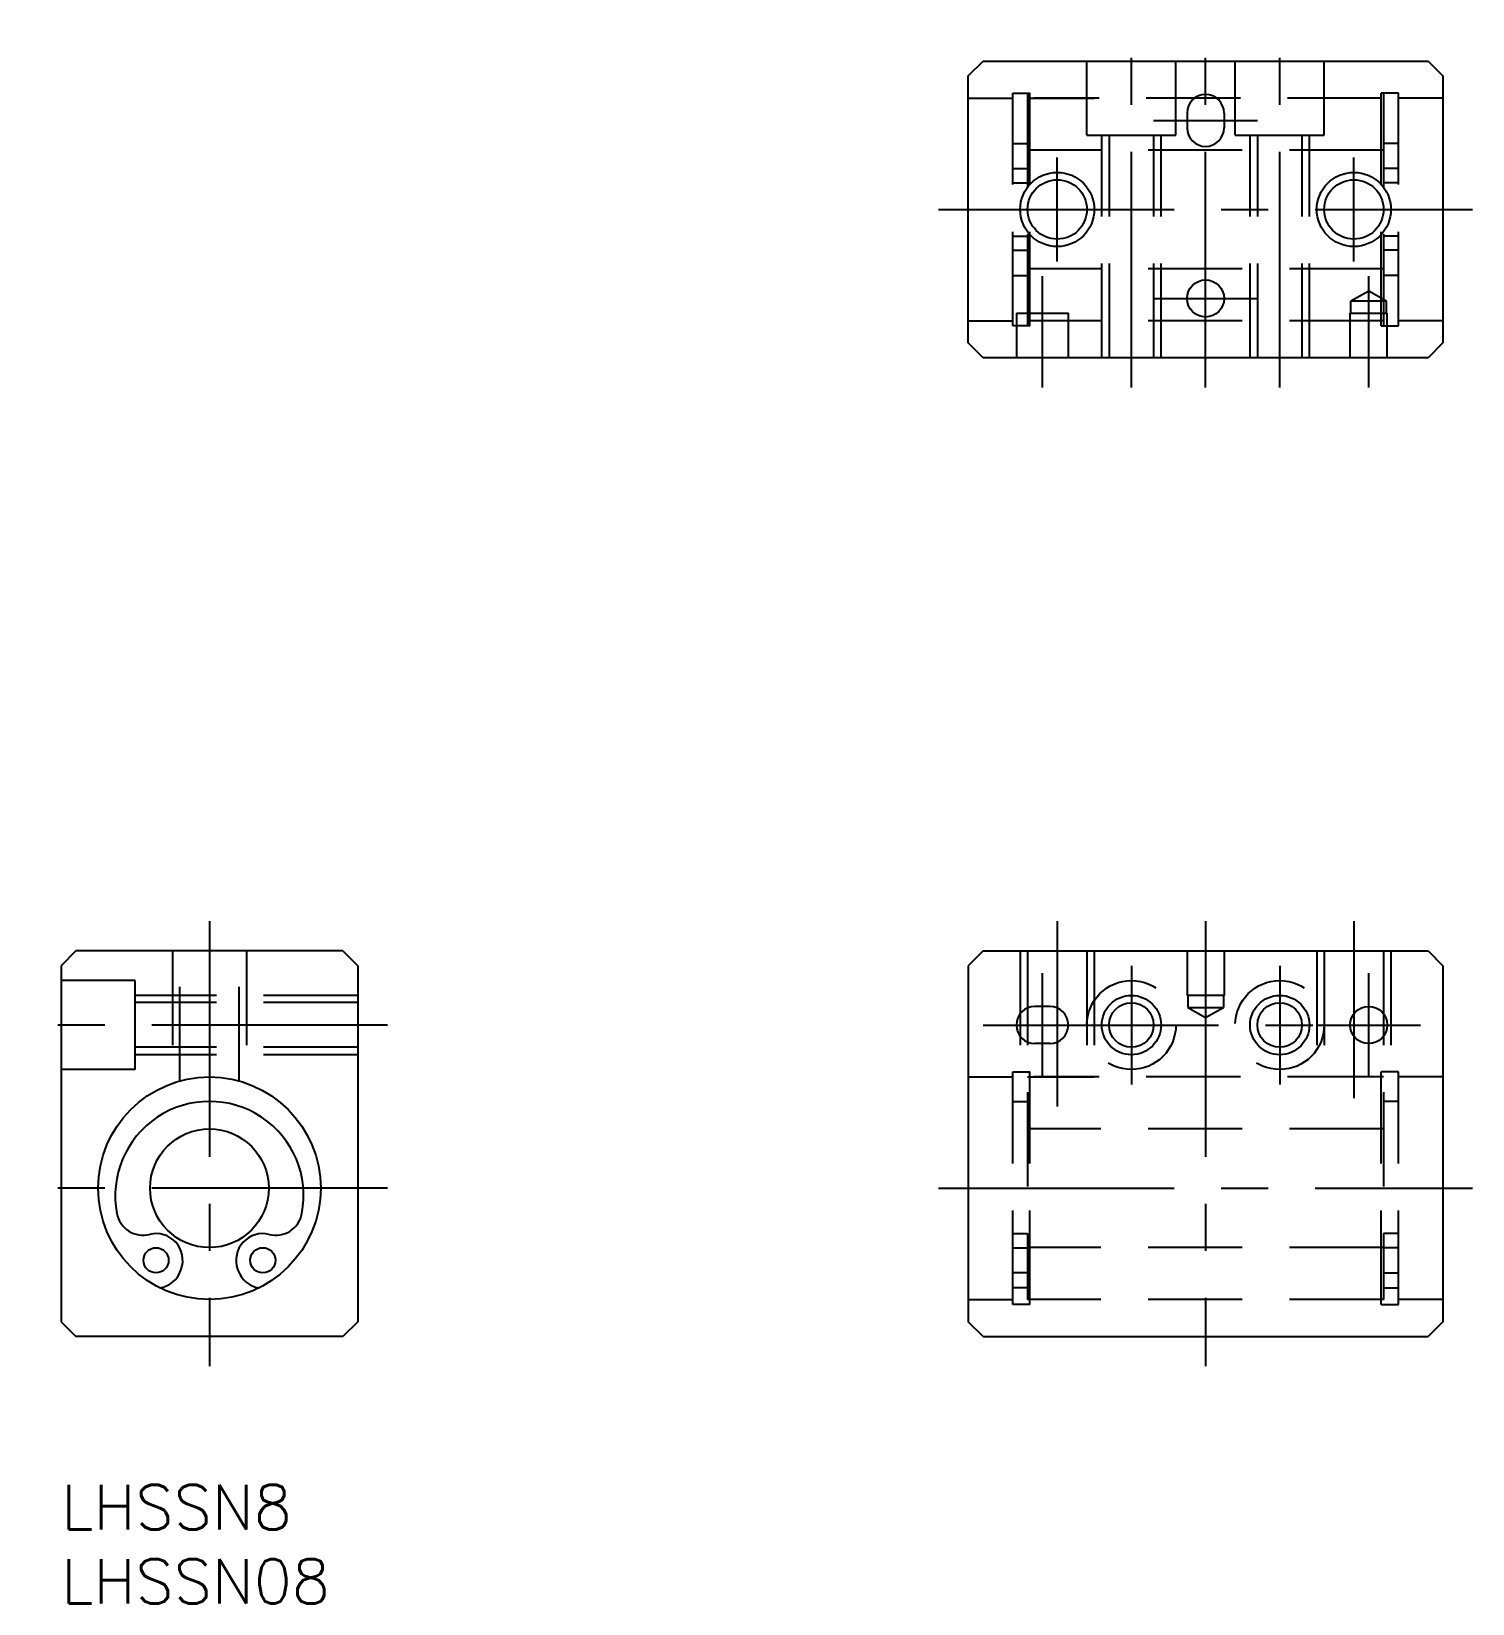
# Model space of a CAD drawing. Extents: x -2 to 95, y -8 to 98.
import ezdxf

# ---------------------------------------------------------------- set-up
doc = ezdxf.new("R2010")
doc.units = 0
doc.header["$LTSCALE"] = 0.5
doc.linetypes.add('CENTER', pattern=[50.8, 31.75, -6.35, 6.35, -6.35])
doc.linetypes.add('DASHED', pattern=[19.05, 12.7, -6.35])
for name, color, linetype in [('MSM_CENTER', 1, 'CENTER'), ('MSM_CONTINUOUS', 7, 'CONTINUOUS'), ('MSM_DASHED', 4, 'DASHED'), ('MSM_NARROW', 5, 'CONTINUOUS'), ('MSM_PART_NUMBER', 7, 'CONTINUOUS')]:
    doc.layers.add(name, color=color, linetype=linetype)
doc.styles.get("Standard").update_dxf_attribs({"font": 'txt.shx', "height": 3, "bigfont": 'bigfont.shx'})

# ---------------------------------------------------------------- blocks, each defined once
blk = doc.blocks.new('*U12')
at = {"layer": 'MSM_PART_NUMBER'}
blk.add_text('LHSSN8', height=3, dxfattribs=at).set_placement((0, -3))
blk = doc.blocks.new('*U13')
at = {"layer": 'MSM_PART_NUMBER'}
blk.add_text('LHSSN08', height=3, dxfattribs=at).set_placement((0, -8))

msp = doc.modelspace()

# ---------------------------------------------------------------- linework, layer by layer
at = {"layer": 'MSM_CENTER'}
for p, q in [((72.16, 73.98), (72.16, 97.98)), ((77.16, 73.98), (77.16, 97.98)), ((82.16, 73.98), (82.16, 97.98)), ((73.66, 91.98), (80.66, 91.98)), ((67.16, 82.48), (67.16, 89.48)), ((87.16, 82.48), (87.16, 89.48)), ((59.16, 85.98), (95.16, 85.98)), ((77.16, 75.48), (77.16, 82.48)), ((66.16, 73.98), (66.16, 81.48)), ((88.16, 73.98), (88.16, 81.48)), ((73.66, 79.98), (80.66, 79.98)), ((10, 38), (10, 8)), ((67.16, 38), (67.16, 25.5)), ((77.16, 38), (77.16, 8)), ((87.16, 38), (87.16, 26.08)), ((72.16, 35), (72.16, 27)), ((82.16, 35), (82.16, 27)), ((66.16, 27.5), (66.16, 34.5)), ((88.16, 27.5), (88.16, 34.5)), ((22, 31), (-2, 31)), ((62.16, 31), (91.66, 31)), ((84.66, 31), (91.66, 31)), ((22, 20), (-2, 20)), ((59.16, 20), (95.16, 20))]:
    msp.add_line(p, q, dxfattribs=at)
at = {"layer": 'MSM_CONTINUOUS'}
for p, q in [((61.16, 94.98), (62.16, 95.98)), ((62.16, 95.98), (92.16, 95.98)), ((92.16, 95.98), (93.16, 94.98)), ((61.16, 76.98), (61.16, 94.98)), ((93.16, 94.98), (93.16, 76.98)), ((75.91, 92.48), (75.91, 91.48)), ((78.41, 92.48), (78.41, 91.48)), ((62.16, 75.98), (61.16, 76.98)), ((93.16, 76.98), (92.16, 75.98)), ((92.16, 75.98), (62.16, 75.98)), ((1, 36), (0, 35)), ((0, 35), (0, 11)), ((19, 36), (1, 36)), ((19, 36), (20, 35)), ((20, 35), (20, 11)), ((62.16, 36), (61.16, 35)), ((61.16, 35), (61.16, 11)), ((62.16, 36), (92.16, 36)), ((92.16, 36), (93.16, 35)), ((93.16, 35), (93.16, 11)), ((66.66, 32.25), (65.66, 32.25)), ((66.66, 29.75), (65.66, 29.75)), ((8.06, 14.42), (8.1, 14.55)), ((11.9, 14.55), (11.94, 14.42)), ((0, 11), (1, 10)), ((20, 11), (19, 10)), ((62.16, 10), (61.16, 11)), ((93.16, 11), (92.16, 10)), ((19, 10), (1, 10)), ((62.16, 10), (92.16, 10))]:
    msp.add_line(p, q, dxfattribs=at)
for centre, radius in [((67.16, 85.98), 2), ((87.16, 85.98), 2), ((77.16, 79.98), 1.25), ((72.16, 31), 1.5), ((82.16, 31), 1.5), ((88.16, 31), 1.25), ((10, 20), 7.5), ((10, 20), 4), ((6.4, 15.14), 0.85), ((13.6, 15.14), 0.85)]:
    msp.add_circle(centre, radius, dxfattribs=at)
for centre, radius, start, end in [((77.16, 92.48), 1.25, 0, 180), ((77.16, 91.48), 1.25, 180, 0), ((65.66, 31), 1.25, 90, 270), ((66.66, 31), 1.25, 270, 90), ((10, 19.5), 6.35, 349.0002, 190.9998), ((5.53, 18.63), 1.8, 190.9998, 283.926), ((14.47, 18.63), 1.8, 256.074, 349.0002), ((6.4, 15.14), 1.8, 340.7932, 103.926), ((13.6, 15.14), 1.8, 76.074, 199.2068), ((6.45, 14.98), 1.7, 276.7531, 340.7932), ((13.55, 14.98), 1.7, 199.2068, 263.2469)]:
    msp.add_arc(centre, radius, start, end, dxfattribs=at)
at = {"layer": 'MSM_DASHED'}
for p, q in [((69.16, 90.98), (69.16, 95.98)), ((75.16, 90.98), (75.16, 95.98)), ((79.16, 90.98), (79.16, 95.98)), ((85.16, 90.98), (85.16, 95.98)), ((61.16, 93.48), (64.16, 93.48)), ((64.16, 78.13), (64.16, 93.83)), ((64.16, 93.83), (65.31, 93.83)), ((65.16, 93.83), (65.16, 78.13)), ((65.16, 93.48), (69.66, 93.48)), ((65.31, 78.13), (65.31, 93.83)), ((89.03, 93.48), (65.55, 93.48)), ((89.01, 78.13), (89.01, 93.83)), ((90.16, 93.83), (89.01, 93.83)), ((89.16, 93.83), (89.16, 78.13)), ((90.16, 78.13), (90.16, 93.83)), ((93.16, 93.48), (90.16, 93.48)), ((64.16, 90.43), (65.16, 90.43)), ((69.16, 90.98), (75.16, 90.98)), ((70.16, 75.98), (70.16, 90.99)), ((70.68, 75.99), (70.68, 90.99)), ((73.68, 75.99), (73.68, 90.99)), ((74.16, 75.98), (74.16, 90.99)), ((79.16, 90.98), (85.16, 90.98)), ((80.16, 75.98), (80.16, 90.99)), ((80.68, 75.99), (80.68, 90.99)), ((83.68, 75.99), (83.68, 90.99)), ((84.16, 75.98), (84.16, 90.99)), ((90.16, 90.43), (89.16, 90.43)), ((89.16, 89.98), (65.16, 89.98)), ((64.16, 88.73), (65.16, 88.73)), ((90.16, 88.73), (89.16, 88.73)), ((64.16, 87.78), (65.16, 87.78)), ((90.16, 87.78), (89.16, 87.78)), ((64.16, 84.18), (65.16, 84.18)), ((90.16, 84.18), (89.16, 84.18)), ((64.16, 83.23), (65.16, 83.23)), ((90.16, 83.23), (89.16, 83.23)), ((89.16, 81.98), (65.16, 81.98)), ((64.16, 81.53), (65.16, 81.53)), ((90.16, 81.53), (89.16, 81.53)), ((88.16, 80.48), (86.96, 79.79)), ((86.96, 78.98), (86.96, 79.79)), ((89.36, 79.79), (86.96, 79.79)), ((89.36, 79.79), (88.16, 80.48)), ((89.36, 78.98), (89.36, 79.79)), ((61.16, 78.48), (64.16, 78.48)), ((64.41, 78.98), (64.41, 75.98)), ((64.41, 78.98), (67.91, 78.98)), ((64.91, 78.98), (67.41, 78.98)), ((89.16, 78.48), (65.16, 78.48)), ((67.91, 75.98), (67.91, 78.98)), ((86.91, 75.98), (86.91, 78.98)), ((86.91, 78.98), (89.41, 78.98)), ((89.41, 75.98), (89.41, 78.98)), ((93.16, 78.48), (90.16, 78.48)), ((65.31, 78.13), (64.16, 78.13)), ((89.01, 78.13), (90.16, 78.13)), ((7.5, 36), (7.5, 27.07)), ((8, 27.23), (8, 36)), ((12, 27.23), (12, 36)), ((12.5, 36), (12.5, 27.07)), ((64.66, 36), (64.66, 27.85)), ((65.16, 36), (65.16, 12.5)), ((69.16, 36), (69.16, 27.5)), ((69.66, 36), (69.66, 27.5)), ((75.91, 36), (75.91, 33)), ((78.41, 36), (78.41, 33)), ((84.66, 36), (84.66, 27.5)), ((85.16, 36), (85.16, 27.5)), ((89.16, 36), (89.16, 12.5)), ((89.66, 36), (89.66, 27.85)), ((5, 34), (0, 34)), ((5, 28), (5, 34)), ((20, 33), (5, 33)), ((78.41, 33), (75.91, 33)), ((75.96, 33), (75.96, 32.19)), ((78.36, 33), (78.36, 32.19)), ((20, 32.51), (5, 32.51)), ((75.96, 32.19), (77.16, 31.5)), ((75.96, 32.19), (78.36, 32.19)), ((77.16, 31.5), (78.36, 32.19)), ((20, 29.51), (5, 29.51)), ((20, 29), (5, 29)), ((5, 28), (0, 28)), ((64.16, 12.15), (64.16, 27.85)), ((64.16, 27.85), (65.31, 27.85)), ((65.31, 12.15), (65.31, 27.85)), ((90.16, 27.85), (89.01, 27.85)), ((89.01, 12.15), (89.01, 27.85)), ((90.16, 12.15), (90.16, 27.85)), ((61.16, 27.5), (64.16, 27.5)), ((65.16, 27.5), (69.66, 27.5)), ((89.03, 27.5), (65.55, 27.5)), ((89.16, 27.5), (84.66, 27.5)), ((93.16, 27.5), (90.16, 27.5)), ((64.16, 25.85), (65.16, 25.85)), ((90.16, 25.85), (89.16, 25.85)), ((89.16, 24), (65.16, 24)), ((64.16, 16.94), (65.16, 16.94)), ((64.16, 15.99), (65.16, 15.99)), ((89.16, 16), (65.16, 16)), ((90.16, 16.94), (89.16, 16.94)), ((90.16, 15.99), (89.16, 15.99)), ((65.16, 14.29), (64.16, 14.29)), ((89.16, 14.29), (90.16, 14.29)), ((65.16, 13.28), (64.16, 13.28)), ((89.16, 13.28), (90.16, 13.28)), ((61.16, 12.5), (64.16, 12.5)), ((65.31, 12.15), (64.16, 12.15)), ((89.16, 12.5), (65.16, 12.5)), ((89.01, 12.15), (90.16, 12.15)), ((93.16, 12.5), (90.16, 12.5))]:
    msp.add_line(p, q, dxfattribs=at)
for centre in [(72.16, 31), (82.16, 31)]:
    msp.add_circle(centre, 3, dxfattribs=at)
at = {"layer": 'MSM_NARROW'}
for centre, radius in [((67.16, 85.98), 2.5), ((87.16, 85.98), 2.5), ((72.16, 31), 2), ((82.16, 31), 2)]:
    msp.add_circle(centre, radius, dxfattribs=at)

# ---------------------------------------------------------------- block references
at = {"layer": 'MSM_CONTINUOUS'}
for name in ['*U12', '*U13']:
    msp.add_blockref(name, (0, 0), dxfattribs=at)

doc.saveas('drawing.dxf')
